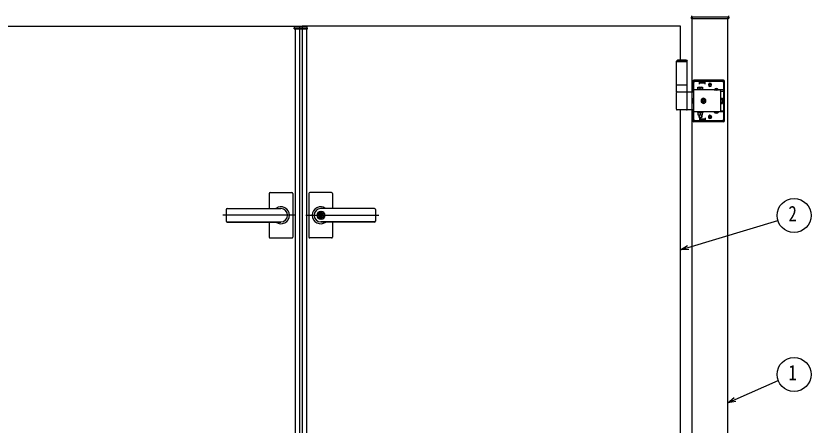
# Model space of a CAD drawing. Units: millimetres, scale not verified. Extents: x -4205 to 4205, y -2970 to 2970.
# Drawn here: x -2445 to -763, y 534 to 1400 of the extents above; entities that cross this region are included whole.
import ezdxf
from ezdxf.enums import TextEntityAlignment as Align

# ---------------------------------------------------------------- set-up
doc = ezdxf.new("R2010")
doc.units = ezdxf.units.MM
doc.header["$LTSCALE"] = 12
doc.layers.add('0-4_YKK_A1', color=4, linetype='Continuous')
doc.layers.add('0-5_YKK_D', color=6, linetype='Continuous')
doc.styles.add('ＭＳ ゴシック', font='')
doc.styles.get('ＭＳ ゴシック').set_extended_font_data('MS Gothic')

msp = doc.modelspace()

# ---------------------------------------------------------------- linework, layer by layer
at = {"layer": '0-4_YKK_A1'}
for p, q in [((-1015.82, 1400.3), (-1016.08, 1395.43)), ((-1013.98, 1398.4), (-1013.98, 1394.9)), ((-937.14, 1400.3), (-936.88, 1395.43)), ((-1015.58, 1394.9), (-937.38, 1394.9)), ((-1013.98, 98.4), (-1013.98, 1394.9)), ((-938.98, 98.4), (-938.98, 1394.9)), ((-1855.88, 1372.9), (-1855.67, 1376.95)), ((-1855.88, 1372.9), (-1828.08, 1372.9)), ((-1829.29, 1377.9), (-1854.67, 1377.9)), ((-1853.98, 1374.9), (-1829.98, 1374.9)), ((-1853.98, 1374.9), (-1853.98, 1372.9)), ((-1853.98, 1372.9), (-1853.98, 183.9)), ((-1829.98, 1374.9), (-1829.98, 1372.9)), ((-1829.98, 1372.9), (-1829.98, 183.9)), ((-1828.08, 1372.9), (-1828.29, 1376.95)), ((-1038.98, 1306.4), (-1038.98, 1378.4)), ((-1045.48, 1306.4), (-1047.48, 1304.4)), ((-1024.48, 1304.4), (-1047.48, 1304.4)), ((-1024.48, 1303.4), (-1047.48, 1303.4)), ((-1026.48, 1306.4), (-1045.48, 1306.4)), ((-1026.48, 1306.4), (-1024.48, 1304.4)), ((-1012.98, 1239.4), (-1012.98, 1262.4)), ((-1011.48, 1239.4), (-1011.48, 1262.4)), ((-947.98, 1264.4), (-1010.98, 1264.4)), ((-947.98, 1262.9), (-1010.98, 1262.9)), ((-1010.48, 1262.9), (-1010.48, 1264.4)), ((-1007.98, 1262.4), (-998.98, 1262.4)), ((-1002.48, 1262.9), (-1002.48, 1264.4)), ((-998.98, 1255.9), (-998.98, 1262.4)), ((-997.98, 1259.9), (-997.98, 1262.9)), ((-987.98, 1259.9), (-987.98, 1262.9)), ((-986.98, 1255.9), (-986.98, 1262.4)), ((-986.98, 1262.4), (-950.98, 1262.4)), ((-947.48, 1178.4), (-947.48, 1262.4)), ((-945.98, 1178.4), (-945.98, 1262.4)), ((-1024.48, 1253.4), (-1047.48, 1253.4)), ((-1010.98, 1181.4), (-1010.98, 1259.4)), ((-1003.23, 1245.2), (-990.73, 1245.2)), ((-1003.23, 1243.6), (-1003.23, 1245.2)), ((-1001.98, 1249.2), (-991.98, 1249.2)), ((-1001.98, 1245.2), (-1001.98, 1249.2)), ((-991.98, 1245.2), (-1001.98, 1245.2)), ((-998.98, 1261.4), (-986.98, 1261.4)), ((-998.98, 1258.4), (-986.98, 1258.4)), ((-987.98, 1259.9), (-997.98, 1259.9)), ((-996.98, 1245.2), (-996.98, 1248.77)), ((-991.98, 1249.2), (-991.98, 1245.2)), ((-990.73, 1245.2), (-990.73, 1243.6)), ((-972.48, 1254.4), (-980.48, 1254.4)), ((-979.73, 1254.15), (-979.73, 1254.65)), ((-976.48, 1250.4), (-976.48, 1258.4)), ((-973.23, 1254.15), (-973.23, 1254.65)), ((-965.33, 1246.1), (-964.13, 1243.63)), ((-960.63, 1246.1), (-961.84, 1243.63)), ((-947.98, 1259.4), (-947.98, 1241.1)), ((-1047.48, 1239.4), (-1013.98, 1239.4)), ((-1047.48, 1202.9), (-1047.48, 1237.9)), ((-1024.48, 1202.9), (-1024.48, 1237.9)), ((-1013.98, 1239.4), (-1010.98, 1239.4)), ((-1011.48, 1241.1), (-1012.98, 1241.1)), ((-947.98, 1243.6), (-1010.98, 1243.6)), ((-990.73, 1243.6), (-1003.23, 1243.6)), ((-967.73, 1244.11), (-958.23, 1244.11)), ((-967.73, 1244.11), (-967.73, 1243.6)), ((-967.73, 1243.6), (-958.23, 1243.6)), ((-964.13, 1243.63), (-962.98, 1243.02)), ((-961.84, 1243.63), (-962.98, 1243.02)), ((-958.23, 1244.11), (-958.23, 1243.6)), ((-953.98, 1241.1), (-953.98, 1243.6)), ((-953.98, 1241.1), (-947.98, 1241.1)), ((-953.98, 1241.1), (-953.98, 1199.7)), ((-989.98, 1226.17), (-994.98, 1223.29)), ((-994.98, 1223.29), (-994.98, 1217.51)), ((-994.98, 1217.51), (-989.98, 1214.63)), ((-993.13, 1219.8), (-991.89, 1219.8)), ((-990.58, 1223.55), (-990.58, 1222.31)), ((-989.38, 1223.55), (-990.58, 1223.55)), ((-990.58, 1218.49), (-990.58, 1217.25)), ((-984.98, 1223.29), (-989.98, 1226.17)), ((-989.98, 1214.63), (-984.98, 1217.51)), ((-989.38, 1222.31), (-989.38, 1223.55)), ((-986.83, 1221), (-988.07, 1221)), ((-988.07, 1219.8), (-986.83, 1219.8)), ((-986.83, 1219.8), (-986.83, 1221)), ((-984.98, 1217.51), (-984.98, 1223.29)), ((-953.68, 1224.3), (-953.98, 1224.3)), ((-953.68, 1216.5), (-953.98, 1216.5)), ((-953.68, 1226.17), (-950.13, 1226.17)), ((-953.68, 1214.63), (-953.68, 1226.17)), ((-953.68, 1216.5), (-953.68, 1224.3)), ((-953.68, 1223.29), (-950.13, 1223.29)), ((-953.68, 1217.51), (-950.13, 1217.51)), ((-953.68, 1214.63), (-950.13, 1214.63)), ((-949.68, 1225.4), (-950.13, 1226.17)), ((-949.68, 1215.4), (-950.13, 1214.63)), ((-949.68, 1225.4), (-949.68, 1215.4)), ((-1013.98, 1201.4), (-1045.98, 1201.4)), ((-1038.98, 306.4), (-1038.98, 1201.4)), ((-1010.98, 1201.4), (-1013.98, 1201.4)), ((-1012.98, 1178.4), (-1012.98, 1201.4)), ((-1011.48, 1199.7), (-1012.98, 1199.7)), ((-1011.48, 1178.4), (-1011.48, 1201.4)), ((-947.98, 1197.2), (-1010.98, 1197.2)), ((-990.73, 1197.2), (-1003.23, 1197.2)), ((-1003.23, 1197.2), (-1003.23, 1195.6)), ((-1003.23, 1195.6), (-990.73, 1195.6)), ((-1001.98, 1195.6), (-1001.98, 1190.6)), ((-991.98, 1195.6), (-1001.98, 1195.6)), ((-1000.18, 1197.2), (-1000.18, 1195.6)), ((-996.98, 1195.6), (-996.98, 1191.03)), ((-993.78, 1197.2), (-993.78, 1195.6)), ((-991.98, 1190.6), (-991.98, 1195.6)), ((-990.73, 1195.6), (-990.73, 1197.2)), ((-967.73, 1197.2), (-958.23, 1197.2)), ((-967.73, 1196.69), (-967.73, 1197.2)), ((-967.73, 1196.69), (-958.23, 1196.69)), ((-965.33, 1194.7), (-964.13, 1197.17)), ((-964.13, 1197.17), (-962.98, 1197.78)), ((-961.84, 1197.17), (-962.98, 1197.78)), ((-960.63, 1194.7), (-961.84, 1197.17)), ((-958.23, 1196.69), (-958.23, 1197.2)), ((-953.98, 1199.7), (-953.98, 1197.2)), ((-953.98, 1199.7), (-947.98, 1199.7)), ((-947.98, 1199.7), (-947.98, 1181.4)), ((-947.98, 1177.9), (-1010.98, 1177.9)), ((-1010.48, 1176.4), (-1010.48, 1177.9)), ((-998.98, 1178.4), (-1007.98, 1178.4)), ((-1002.48, 1176.4), (-1002.48, 1177.9)), ((-1001.98, 1190.6), (-991.98, 1190.6)), ((-999.98, 1190.6), (-999.98, 1186.2)), ((-999.98, 1186.2), (-993.98, 1186.2)), ((-999.98, 1186.2), (-998.98, 1185.2)), ((-999.44, 1190.6), (-999.44, 1185.66)), ((-998.98, 1185.2), (-994.98, 1185.2)), ((-998.98, 1184.9), (-998.98, 1178.4)), ((-998.98, 1182.4), (-986.98, 1182.4)), ((-998.98, 1179.4), (-986.98, 1179.4)), ((-997.98, 1180.9), (-997.98, 1177.9)), ((-987.98, 1180.9), (-997.98, 1180.9)), ((-993.98, 1186.2), (-994.98, 1185.2)), ((-994.52, 1190.6), (-994.52, 1185.66)), ((-993.98, 1190.6), (-993.98, 1186.2)), ((-987.98, 1180.9), (-987.98, 1177.9)), ((-986.98, 1184.9), (-986.98, 1178.4)), ((-950.98, 1178.4), (-986.98, 1178.4)), ((-972.48, 1186.4), (-980.48, 1186.4)), ((-979.73, 1186.65), (-979.73, 1186.15)), ((-976.48, 1190.4), (-976.48, 1182.4)), ((-973.23, 1186.65), (-973.23, 1186.15)), ((-947.98, 1176.4), (-1010.98, 1176.4)), ((-1906.98, 1026.4), (-1860.98, 1026.4)), ((-1776.98, 1026.4), (-1822.98, 1026.4)), ((-1908.98, 1024.4), (-1908.98, 992.97)), ((-1858.98, 1024.4), (-1858.98, 932.4)), ((-1824.98, 1024.4), (-1824.98, 932.4)), ((-1774.98, 1024.4), (-1774.98, 992.97)), ((-1997.98, 992.9), (-1883.98, 992.9)), ((-1685.98, 992.9), (-1799.98, 992.9)), ((-1852.81, 978.4), (-2006.97, 978.4)), ((-1999.99, 990.9), (-1999.99, 965.85)), ((-1997.98, 992.4), (-1883.98, 992.4)), ((-1831.15, 978.4), (-1676.99, 978.4)), ((-1800.88, 982.95), (-1800.88, 979.9)), ((-1800.88, 982.95), (-1799.08, 982.95)), ((-1799.56, 979.08), (-1800.88, 979.9)), ((-1799.56, 977.72), (-1800.88, 976.9)), ((-1800.88, 976.9), (-1800.88, 973.85)), ((-1685.98, 992.4), (-1799.98, 992.4)), ((-1798.98, 986.6), (-1799.98, 986.6)), ((-1799.08, 982.95), (-1799.08, 980.35)), ((-1799.08, 976.45), (-1799.08, 973.85)), ((-1797.28, 979.4), (-1798.9, 980.07)), ((-1798.9, 976.73), (-1797.28, 977.4)), ((-1797.28, 979.4), (-1797.28, 977.4)), ((-1683.97, 990.9), (-1683.97, 965.85)), ((-1997.98, 964.4), (-1883.98, 964.4)), ((-1997.98, 963.9), (-1883.98, 963.9)), ((-1908.98, 963.84), (-1908.98, 932.4)), ((-1800.88, 973.85), (-1799.08, 973.85)), ((-1798.98, 970.2), (-1799.98, 970.2)), ((-1685.98, 964.4), (-1799.98, 964.4)), ((-1685.98, 963.9), (-1799.98, 963.9)), ((-1774.98, 963.84), (-1774.98, 932.4)), ((-1906.98, 930.4), (-1860.98, 930.4)), ((-1776.98, 930.4), (-1822.98, 930.4))]:
    msp.add_line(p, q, dxfattribs=at)
for points in [[(-1013.98, 1398.4), (-938.98, 1398.4), (-938.98, 1394.9)], [(-2644.98, 1378.4), (-1844.98, 1378.4), (-1844.98, 178.4), (-2644.98, 178.4), (-2644.98, 201.4)], [(-1038.98, 1378.4), (-1838.98, 1378.4), (-1838.98, 178.4), (-1038.98, 178.4), (-1038.98, 201.4)], [(-1047.48, 1239.4), (-1047.48, 1253.4), (-1047.48, 1304.4)], [(-1024.48, 1239.4), (-1024.48, 1253.4), (-1024.48, 1304.4)], [(-1010.98, 1215.3), (-1012.98, 1215.3), (-1012.98, 1225.5), (-1010.98, 1225.5)], [(-991.89, 1221), (-993.13, 1221), (-993.13, 1219.8)], [(-990.58, 1217.25), (-989.38, 1217.25), (-989.38, 1218.49)]]:
    msp.add_lwpolyline(points, dxfattribs=at)
msp.add_circle((-1799.98, 978.4), 6.6, dxfattribs=at)
for centre, radius, start, end in [((-1015.58, 1395.4), 0.5, 177, 270), ((-937.38, 1395.4), 0.5, 270, 3), ((-1854.67, 1376.9), 1, 90, 177), ((-1829.29, 1376.9), 1, 3, 90), ((-1010.98, 1262.4), 2, 90, 180), ((-1010.98, 1262.4), 0.5, 90, 180), ((-1007.98, 1259.4), 3, 90, 180), ((-950.98, 1259.4), 3, 0, 90), ((-947.98, 1262.4), 2, 0, 90), ((-947.98, 1262.4), 0.5, 0, 90), ((-999.48, 1241.77), 7.43, 70.34714, 109.65286), ((-994.48, 1241.77), 7.43, 70.34714, 109.65286), ((-976.48, 1254.65), 3.25, 0, 180), ((-976.48, 1254.15), 3.25, 180, 0), ((-962.98, 1240.83), 5.77, 34.65097, 145.34903), ((-1045.98, 1237.9), 1.5, 90, 180), ((-1025.98, 1237.9), 1.5, 0, 90), ((-989.98, 1220.4), 5, 76.88299, 190.15922), ((-989.98, 1220.4), 5, 190.15922, 76.88299), ((-989.98, 1220.4), 4.3, 83.27178, 183.77043), ((-989.98, 1220.4), 4.3, 183.77043, 83.27178), ((-991.89, 1222.31), 1.31, 270, 0), ((-991.89, 1218.49), 1.31, 0, 90), ((-988.07, 1222.31), 1.31, 180, 270), ((-988.07, 1218.49), 1.31, 90, 180), ((-952.24, 1224.73), 2.56, 325.61575, 34.38425), ((-952.24, 1216.07), 2.56, 325.61575, 34.38425), ((-959.23, 1220.4), 9.55, 342.41205, 17.58795), ((-1045.98, 1202.9), 1.5, 180, 270), ((-1025.98, 1202.9), 1.5, 270, 0), ((-962.98, 1199.97), 5.77, 214.65097, 325.34903), ((-1010.98, 1178.4), 2, 180, 270), ((-1010.98, 1178.4), 0.5, 180, 270), ((-1007.98, 1181.4), 3, 180, 270), ((-999.48, 1198.03), 7.43, 250.34714, 289.65286), ((-994.48, 1198.03), 7.43, 250.34714, 289.65286), ((-976.48, 1186.65), 3.25, 0, 180), ((-976.48, 1186.15), 3.25, 180, 0), ((-950.98, 1181.4), 3, 270, 0), ((-947.98, 1178.4), 0.5, 270, 0), ((-947.98, 1178.4), 2, 270, 0), ((-1906.98, 1024.4), 2, 90, 180), ((-1860.98, 1024.4), 2, 0, 90), ((-1822.98, 1024.4), 2, 90, 180), ((-1776.98, 1024.4), 2, 0, 90), ((-1997.99, 990.9), 2, 90, 180), ((-1883.98, 978.4), 18, 359.99634, 125.98541), ((-1799.98, 978.4), 18, 54.01459, 180.00366), ((-1685.97, 990.9), 2, 0, 90), ((-1997.99, 990.4), 2, 90, 180), ((-1883.98, 978.4), 18, 234.01459, 359.99634), ((-1883.98, 978.4), 14, 270, 90), ((-1799.98, 978.4), 18, 180.00366, 305.98541), ((-1799.98, 978.4), 14, 90, 270), ((-1799.98, 978.4), 8.2, 90, 270), ((-1799.98, 978.4), 4, 103.00288, 256.99712), ((-1799.98, 978.4), 2, 116.74368, 243.25632), ((-1799.98, 978.4), 0.8, 301.82132, 58.17868), ((-1799.98, 978.4), 4, 283.00288, 76.99712), ((-1798.78, 980.35), 0.3, 180, 247.38014), ((-1798.78, 976.45), 0.3, 112.61986, 180), ((-1798.98, 978.4), 8.2, 270, 90), ((-1685.97, 990.4), 2, 0, 90), ((-1997.99, 966.4), 2, 180, 270), ((-1997.99, 965.9), 2, 180, 270), ((-1685.97, 966.4), 2, 270, 0), ((-1685.97, 965.9), 2, 270, 0), ((-1906.98, 932.4), 2, 180, 270), ((-1860.98, 932.4), 2, 270, 0), ((-1822.98, 932.4), 2, 180, 270), ((-1776.98, 932.4), 2, 270, 0)]:
    msp.add_arc(centre, radius, start, end, dxfattribs=at)
at = {"layer": '0-5_YKK_D'}
for points in [[(-1038.98, 905.23), (-1022.71, 910.16), (-833.09, 967.58)], [(-1021.39, 905.8), (-1038.98, 905.23), (-1024.03, 914.52)], [(-938.98, 581.62), (-923.41, 588.45), (-832.19, 628.48)], [(-921.58, 584.28), (-938.98, 581.62), (-925.24, 592.62)]]:
    msp.add_lwpolyline(points, dxfattribs=at)
for centre in [(-798.61, 977.93), (-798.61, 641.46)]:
    msp.add_circle(centre, 36, dxfattribs=at)

# ---------------------------------------------------------------- texts
at = {"layer": '0-5_YKK_D', "style": 'ＭＳ ゴシック', "width": 0.8}
for s, p in [('2', (-810.61, 955.43)), ('1', (-810.61, 618.96))]:
    msp.add_text(s, height=32.99, dxfattribs=at).set_placement(p, align=Align.BOTTOM_LEFT)

doc.saveas('drawing.dxf')
